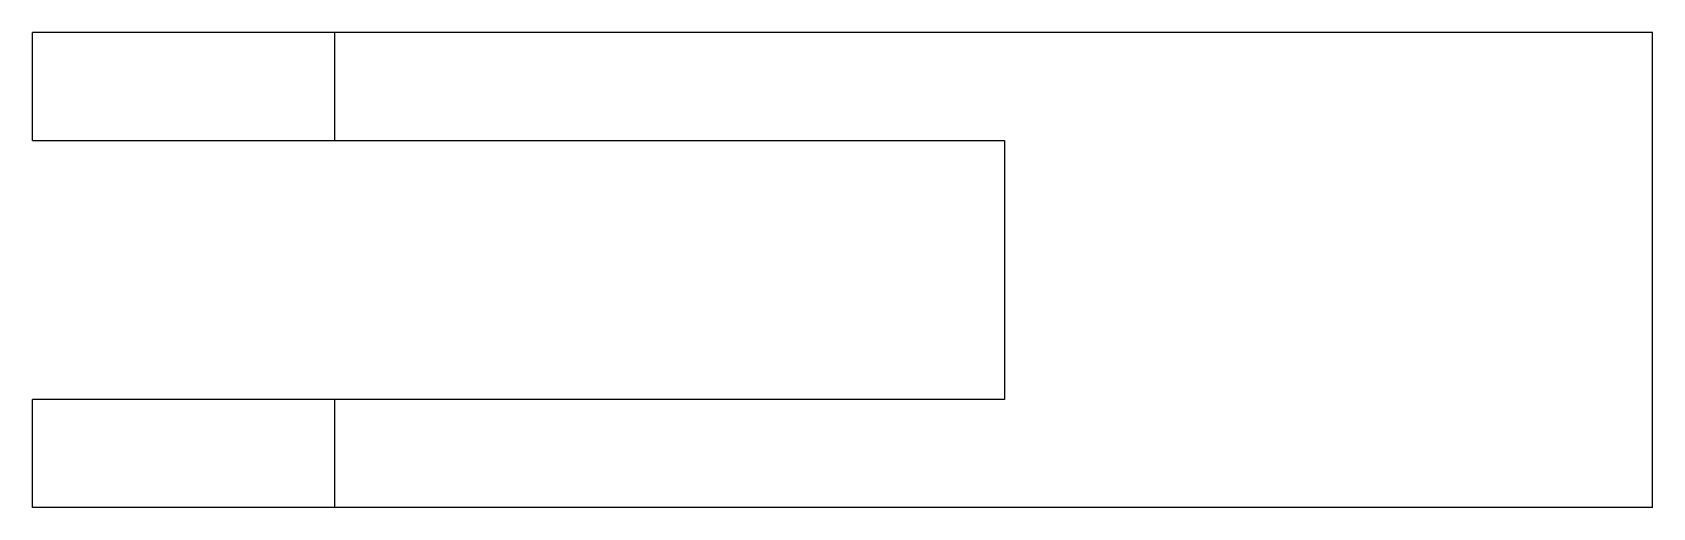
# Model space of a CAD drawing. Header units: metres. Extents: x -25 to 50, y -22 to 0.
import ezdxf

# ---------------------------------------------------------------- set-up
doc = ezdxf.new("R2010")
doc.units = ezdxf.units.M

msp = doc.modelspace()

# ---------------------------------------------------------------- linework, layer by layer
for points in [[(-25, -5), (-25, -4.9), (-25, -4.8), (-25, -4.7), (-25, -4.6), (-25, -4.5), (-25, -4.4), (-25, -4.3), (-25, -4.2), (-25, -4.1), (-25, -4), (-25, -3.9), (-25, -3.8), (-25, -3.7), (-25, -3.6), (-25, -3.5), (-25, -3.4), (-25, -3.3), (-25, -3.2), (-25, -3.1), (-25, -3), (-25, -2.9), (-25, -2.8), (-25, -2.7), (-25, -2.6), (-25, -2.5), (-25, -2.4), (-25, -2.3), (-25, -2.2), (-25, -2.1), (-25, -2), (-25, -1.9), (-25, -1.8), (-25, -1.7), (-25, -1.6), (-25, -1.5), (-25, -1.4), (-25, -1.3), (-25, -1.2), (-25, -1.1), (-25, -1), (-25, -0.9), (-25, -0.8), (-25, -0.7), (-25, -0.6), (-25, -0.5), (-25, -0.4), (-25, -0.3), (-25, -0.2), (-25, -0.1), (-25, 0)], [(-11, 0), (-11.049, 0), (-11.098, 0), (-11.147, 0), (-11.238, 0), (-11.383, 0), (-11.528, 0), (-11.673, 0), (-11.893, 0), (-12.127, 0), (-12.36, 0), (-12.616, 0), (-12.926, 0), (-13.237, 0), (-13.547, 0), (-13.901, 0), (-14.273, 0), (-14.644, 0), (-15.022, 0), (-15.436, 0), (-15.851, 0), (-16.265, 0), (-16.692, 0), (-17.128, 0), (-17.564, 0), (-18, 0), (-18.436, 0), (-18.872, 0), (-19.308, 0), (-19.735, 0), (-20.149, 0), (-20.564, 0), (-20.978, 0), (-21.356, 0), (-21.727, 0), (-22.099, 0), (-22.453, 0), (-22.763, 0), (-23.074, 0), (-23.384, 0), (-23.64, 0), (-23.873, 0), (-24.107, 0), (-24.327, 0), (-24.472, 0), (-24.617, 0), (-24.762, 0), (-24.853, 0), (-24.902, 0), (-24.951, 0), (-25, 0)], [(-11, -5), (-11, -4.9), (-11, -4.8), (-11, -4.7), (-11, -4.6), (-11, -4.5), (-11, -4.4), (-11, -4.3), (-11, -4.2), (-11, -4.1), (-11, -4), (-11, -3.9), (-11, -3.8), (-11, -3.7), (-11, -3.6), (-11, -3.5), (-11, -3.4), (-11, -3.3), (-11, -3.2), (-11, -3.1), (-11, -3), (-11, -2.9), (-11, -2.8), (-11, -2.7), (-11, -2.6), (-11, -2.5), (-11, -2.4), (-11, -2.3), (-11, -2.2), (-11, -2.1), (-11, -2), (-11, -1.9), (-11, -1.8), (-11, -1.7), (-11, -1.6), (-11, -1.5), (-11, -1.4), (-11, -1.3), (-11, -1.2), (-11, -1.1), (-11, -1), (-11, -0.9), (-11, -0.8), (-11, -0.7), (-11, -0.6), (-11, -0.5), (-11, -0.4), (-11, -0.3), (-11, -0.2), (-11, -0.1), (-11, 0)], [(50, 0), (48.78, 0), (47.56, 0), (46.34, 0), (45.12, 0), (43.9, 0), (42.68, 0), (41.46, 0), (40.24, 0), (39.02, 0), (37.8, 0), (36.58, 0), (35.36, 0), (34.14, 0), (32.92, 0), (31.7, 0), (30.48, 0), (29.26, 0), (28.04, 0), (26.82, 0), (25.6, 0), (24.38, 0), (23.16, 0), (21.94, 0), (20.72, 0), (19.5, 0), (18.28, 0), (17.06, 0), (15.84, 0), (14.62, 0), (13.4, 0), (12.18, 0), (10.96, 0), (9.74, 0), (8.52, 0), (7.3, 0), (6.08, 0), (4.86, 0), (3.64, 0), (2.42, 0), (1.2, 0), (-0.02, 0), (-1.24, 0), (-2.46, 0), (-3.68, 0), (-4.9, 0), (-6.12, 0), (-7.34, 0), (-8.56, 0), (-9.78, 0), (-11, 0)], [(50, -22), (50, -21.56), (50, -21.12), (50, -20.68), (50, -20.24), (50, -19.8), (50, -19.36), (50, -18.92), (50, -18.48), (50, -18.04), (50, -17.6), (50, -17.16), (50, -16.72), (50, -16.28), (50, -15.84), (50, -15.4), (50, -14.96), (50, -14.52), (50, -14.08), (50, -13.64), (50, -13.2), (50, -12.76), (50, -12.32), (50, -11.88), (50, -11.44), (50, -11), (50, -10.56), (50, -10.12), (50, -9.68), (50, -9.24), (50, -8.8), (50, -8.36), (50, -7.92), (50, -7.48), (50, -7.04), (50, -6.6), (50, -6.16), (50, -5.72), (50, -5.28), (50, -4.84), (50, -4.4), (50, -3.96), (50, -3.52), (50, -3.08), (50, -2.64), (50, -2.2), (50, -1.76), (50, -1.32), (50, -0.88), (50, -0.44), (50, 0)], [(-25, -5), (-24.951, -5), (-24.902, -5), (-24.853, -5), (-24.762, -5), (-24.617, -5), (-24.472, -5), (-24.327, -5), (-24.107, -5), (-23.873, -5), (-23.64, -5), (-23.384, -5), (-23.074, -5), (-22.763, -5), (-22.453, -5), (-22.099, -5), (-21.727, -5), (-21.356, -5), (-20.978, -5), (-20.564, -5), (-20.149, -5), (-19.735, -5), (-19.308, -5), (-18.872, -5), (-18.436, -5), (-18, -5), (-17.564, -5), (-17.128, -5), (-16.692, -5), (-16.265, -5), (-15.851, -5), (-15.436, -5), (-15.022, -5), (-14.644, -5), (-14.273, -5), (-13.901, -5), (-13.547, -5), (-13.237, -5), (-12.926, -5), (-12.616, -5), (-12.36, -5), (-12.127, -5), (-11.893, -5), (-11.673, -5), (-11.528, -5), (-11.383, -5), (-11.238, -5), (-11.147, -5), (-11.098, -5), (-11.049, -5), (-11, -5)], [(-11, -5), (-10.38, -5), (-9.76, -5), (-9.14, -5), (-8.52, -5), (-7.9, -5), (-7.28, -5), (-6.66, -5), (-6.04, -5), (-5.42, -5), (-4.8, -5), (-4.18, -5), (-3.56, -5), (-2.94, -5), (-2.32, -5), (-1.7, -5), (-1.08, -5), (-0.46, -5), (0.16, -5), (0.78, -5), (1.4, -5), (2.02, -5), (2.64, -5), (3.26, -5), (3.88, -5), (4.5, -5), (5.12, -5), (5.74, -5), (6.36, -5), (6.98, -5), (7.6, -5), (8.22, -5), (8.84, -5), (9.46, -5), (10.08, -5), (10.7, -5), (11.32, -5), (11.94, -5), (12.56, -5), (13.18, -5), (13.8, -5), (14.42, -5), (15.04, -5), (15.66, -5), (16.28, -5), (16.9, -5), (17.52, -5), (18.14, -5), (18.76, -5), (19.38, -5), (20, -5)], [(20, -5), (20, -5.24), (20, -5.48), (20, -5.72), (20, -5.96), (20, -6.2), (20, -6.44), (20, -6.68), (20, -6.92), (20, -7.16), (20, -7.4), (20, -7.64), (20, -7.88), (20, -8.12), (20, -8.36), (20, -8.6), (20, -8.84), (20, -9.08), (20, -9.32), (20, -9.56), (20, -9.8), (20, -10.04), (20, -10.28), (20, -10.52), (20, -10.76), (20, -11), (20, -11.24), (20, -11.48), (20, -11.72), (20, -11.96), (20, -12.2), (20, -12.44), (20, -12.68), (20, -12.92), (20, -13.16), (20, -13.4), (20, -13.64), (20, -13.88), (20, -14.12), (20, -14.36), (20, -14.6), (20, -14.84), (20, -15.08), (20, -15.32), (20, -15.56), (20, -15.8), (20, -16.04), (20, -16.28), (20, -16.52), (20, -16.76), (20, -17)], [(-11, -17), (-11.049, -17), (-11.098, -17), (-11.147, -17), (-11.238, -17), (-11.383, -17), (-11.528, -17), (-11.673, -17), (-11.893, -17), (-12.127, -17), (-12.36, -17), (-12.616, -17), (-12.926, -17), (-13.237, -17), (-13.547, -17), (-13.901, -17), (-14.273, -17), (-14.644, -17), (-15.022, -17), (-15.436, -17), (-15.851, -17), (-16.265, -17), (-16.692, -17), (-17.128, -17), (-17.564, -17), (-18, -17), (-18.436, -17), (-18.872, -17), (-19.308, -17), (-19.735, -17), (-20.149, -17), (-20.564, -17), (-20.978, -17), (-21.356, -17), (-21.727, -17), (-22.099, -17), (-22.453, -17), (-22.763, -17), (-23.074, -17), (-23.384, -17), (-23.64, -17), (-23.873, -17), (-24.107, -17), (-24.327, -17), (-24.472, -17), (-24.617, -17), (-24.762, -17), (-24.853, -17), (-24.902, -17), (-24.951, -17), (-25, -17)], [(-25, -22), (-25, -21.9), (-25, -21.8), (-25, -21.7), (-25, -21.6), (-25, -21.5), (-25, -21.4), (-25, -21.3), (-25, -21.2), (-25, -21.1), (-25, -21), (-25, -20.9), (-25, -20.8), (-25, -20.7), (-25, -20.6), (-25, -20.5), (-25, -20.4), (-25, -20.3), (-25, -20.2), (-25, -20.1), (-25, -20), (-25, -19.9), (-25, -19.8), (-25, -19.7), (-25, -19.6), (-25, -19.5), (-25, -19.4), (-25, -19.3), (-25, -19.2), (-25, -19.1), (-25, -19), (-25, -18.9), (-25, -18.8), (-25, -18.7), (-25, -18.6), (-25, -18.5), (-25, -18.4), (-25, -18.3), (-25, -18.2), (-25, -18.1), (-25, -18), (-25, -17.9), (-25, -17.8), (-25, -17.7), (-25, -17.6), (-25, -17.5), (-25, -17.4), (-25, -17.3), (-25, -17.2), (-25, -17.1), (-25, -17)], [(20, -17), (19.38, -17), (18.76, -17), (18.14, -17), (17.52, -17), (16.9, -17), (16.28, -17), (15.66, -17), (15.04, -17), (14.42, -17), (13.8, -17), (13.18, -17), (12.56, -17), (11.94, -17), (11.32, -17), (10.7, -17), (10.08, -17), (9.46, -17), (8.84, -17), (8.22, -17), (7.6, -17), (6.98, -17), (6.36, -17), (5.74, -17), (5.12, -17), (4.5, -17), (3.88, -17), (3.26, -17), (2.64, -17), (2.02, -17), (1.4, -17), (0.78, -17), (0.16, -17), (-0.46, -17), (-1.08, -17), (-1.7, -17), (-2.32, -17), (-2.94, -17), (-3.56, -17), (-4.18, -17), (-4.8, -17), (-5.42, -17), (-6.04, -17), (-6.66, -17), (-7.28, -17), (-7.9, -17), (-8.52, -17), (-9.14, -17), (-9.76, -17), (-10.38, -17), (-11, -17)], [(-11, -22), (-11, -21.9), (-11, -21.8), (-11, -21.7), (-11, -21.6), (-11, -21.5), (-11, -21.4), (-11, -21.3), (-11, -21.2), (-11, -21.1), (-11, -21), (-11, -20.9), (-11, -20.8), (-11, -20.7), (-11, -20.6), (-11, -20.5), (-11, -20.4), (-11, -20.3), (-11, -20.2), (-11, -20.1), (-11, -20), (-11, -19.9), (-11, -19.8), (-11, -19.7), (-11, -19.6), (-11, -19.5), (-11, -19.4), (-11, -19.3), (-11, -19.2), (-11, -19.1), (-11, -19), (-11, -18.9), (-11, -18.8), (-11, -18.7), (-11, -18.6), (-11, -18.5), (-11, -18.4), (-11, -18.3), (-11, -18.2), (-11, -18.1), (-11, -18), (-11, -17.9), (-11, -17.8), (-11, -17.7), (-11, -17.6), (-11, -17.5), (-11, -17.4), (-11, -17.3), (-11, -17.2), (-11, -17.1), (-11, -17)], [(-11, -22), (-11.049, -22), (-11.098, -22), (-11.147, -22), (-11.238, -22), (-11.383, -22), (-11.528, -22), (-11.673, -22), (-11.893, -22), (-12.127, -22), (-12.36, -22), (-12.616, -22), (-12.926, -22), (-13.237, -22), (-13.547, -22), (-13.901, -22), (-14.273, -22), (-14.644, -22), (-15.022, -22), (-15.436, -22), (-15.851, -22), (-16.265, -22), (-16.692, -22), (-17.128, -22), (-17.564, -22), (-18, -22), (-18.436, -22), (-18.872, -22), (-19.308, -22), (-19.735, -22), (-20.149, -22), (-20.564, -22), (-20.978, -22), (-21.356, -22), (-21.727, -22), (-22.099, -22), (-22.453, -22), (-22.763, -22), (-23.074, -22), (-23.384, -22), (-23.64, -22), (-23.873, -22), (-24.107, -22), (-24.327, -22), (-24.472, -22), (-24.617, -22), (-24.762, -22), (-24.853, -22), (-24.902, -22), (-24.951, -22), (-25, -22)], [(50, -22), (48.78, -22), (47.56, -22), (46.34, -22), (45.12, -22), (43.9, -22), (42.68, -22), (41.46, -22), (40.24, -22), (39.02, -22), (37.8, -22), (36.58, -22), (35.36, -22), (34.14, -22), (32.92, -22), (31.7, -22), (30.48, -22), (29.26, -22), (28.04, -22), (26.82, -22), (25.6, -22), (24.38, -22), (23.16, -22), (21.94, -22), (20.72, -22), (19.5, -22), (18.28, -22), (17.06, -22), (15.84, -22), (14.62, -22), (13.4, -22), (12.18, -22), (10.96, -22), (9.74, -22), (8.52, -22), (7.3, -22), (6.08, -22), (4.86, -22), (3.64, -22), (2.42, -22), (1.2, -22), (-0.02, -22), (-1.24, -22), (-2.46, -22), (-3.68, -22), (-4.9, -22), (-6.12, -22), (-7.34, -22), (-8.56, -22), (-9.78, -22), (-11, -22)]]:
    msp.add_lwpolyline(points)

doc.saveas('drawing.dxf')
